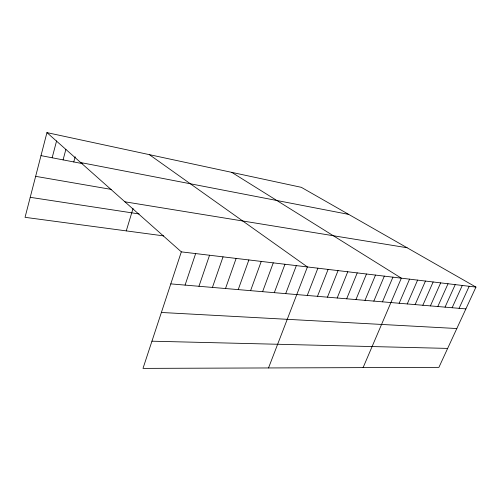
<?xml version="1.0" encoding="UTF-8"?>
<svg xmlns="http://www.w3.org/2000/svg" width="501" height="501" viewBox="0 0 501 501"><rect width="100%" height="100%" fill="white"/><g stroke="black" fill="none" stroke-linecap="round" stroke-linejoin="round"><path stroke-width="0.75" d="M46.944 132.615L181.318 251.865L142.998 368.385L438.907 367.358L475.95 287.092L301.326 187.33L46.944 132.615L25.05 217.328L163.727 235.902M52.148 157.784L56.594 140.894M63.076 159.888L65.888 149.386M73.779 161.948L75.194 156.757M126.271 230.886L133.053 208.485M185.076 285.107L195.647 253.575M198.953 286.278L209.55 255.241M212.424 287.424L223.039 256.85M225.506 288.532L236.14 258.416M238.219 289.609L248.872 259.938M250.581 290.655L261.24 261.422M262.605 291.676L273.264 262.856M274.304 292.665L284.963 264.252M285.689 293.63L296.341 265.618M268.517 367.947L307.414 266.939L149.348 154.64M307.257 295.458L317.885 268.192M317.477 296.329L328.092 269.413M327.447 297.174L338.05 270.603M337.179 297.995L347.757 271.761M346.673 298.803L357.232 272.895M355.942 299.585L366.475 274.003M364.991 300.356L375.5 275.08M373.834 301.107L384.317 276.132M382.47 301.834L392.922 277.166M363.093 367.621L401.339 278.168L231.744 172.363M399.165 303.249L409.561 279.151M407.238 303.938L417.596 280.115M415.129 304.608L425.455 281.055M422.85 305.259L433.146 281.975M430.409 305.898L440.667 282.871M437.805 306.524L448.026 283.754M445.045 307.138L455.227 284.612M452.134 307.739L462.279 285.457M459.079 308.328L469.187 286.284M151.941 341.194L447.656 348.402M161.385 312.474L456.824 328.531M170.785 283.892L465.886 308.904M181.318 251.865L475.95 287.092M30.223 197.319L139.121 213.958M124.912 201.809L407.062 247.738M35.64 176.339L111.197 189.397M40.994 155.629L82.778 163.683M80.686 162.562L348.709 214.397"/></g></svg>
